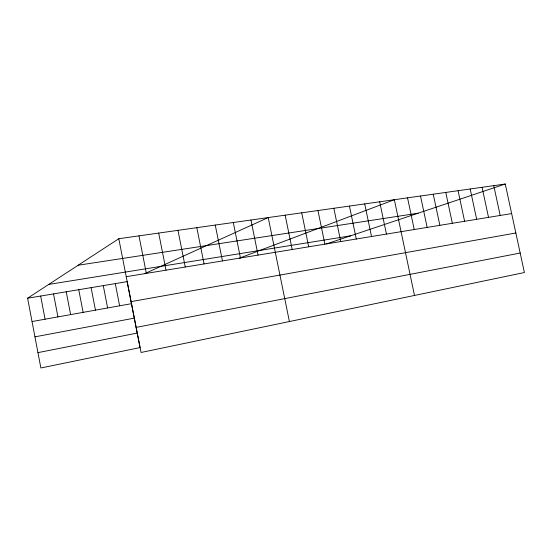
<?xml version="1.0" encoding="UTF-8"?>
<svg xmlns="http://www.w3.org/2000/svg" width="552" height="552" viewBox="0 0 552 552"><rect width="100%" height="100%" fill="white"/><g stroke="black" fill="none" stroke-linecap="round" stroke-linejoin="round"><path stroke-width="0.83" d="M27.6 298.218L127.146 281.637L140.049 347.587L40.869 367.984L27.6 298.218L118.804 238.719L505.259 184.016L524.4 272.529L141.057 352.48L118.804 238.719M144.714 273.654L268.231 217.564L289.4 321.54M239.278 258.177L394.356 199.714L414.49 295.451M326.529 243.887L505.259 184.016M37.95 352.631L137.206 333.077M136.151 327.398L520.184 253.037M34.948 336.837L134.288 318.145M131.107 301.627L515.851 232.992M32.037 321.54L131.459 303.683M126.229 276.683L511.656 213.576M48.742 284.425L350.651 235.807M78.163 265.236L418.112 213.21M493.757 185.644L500.188 215.459M482.062 187.3L488.527 217.364M470.173 188.984L476.673 219.303M458.077 190.695L464.611 221.283M445.774 192.434L452.343 223.291M433.251 194.207L439.861 225.333M420.514 196.008L427.165 227.41M407.548 197.844L414.235 229.528M379.679 201.79L386.441 234.076M364.706 203.909L371.517 236.525M349.437 206.075L356.281 239.016M333.856 208.276L340.743 241.562M317.952 210.526L324.887 244.156M301.723 212.824L308.699 246.806M285.156 215.17L292.174 249.511M250.953 220.013L258.06 255.1M233.296 222.511L240.451 257.977M215.259 225.064L222.456 260.923M196.816 227.672L204.061 263.939M177.972 230.343L185.258 267.016M158.693 233.068L166.028 270.163M138.98 235.863L146.356 273.385M115.292 283.611L119.618 305.808M103.272 285.612L107.619 307.961M91.094 287.64L95.455 310.148M78.743 289.697L83.117 312.363M66.226 291.787L70.615 314.605M53.53 293.899L57.932 316.889M40.655 296.044L45.078 319.194"/></g></svg>
